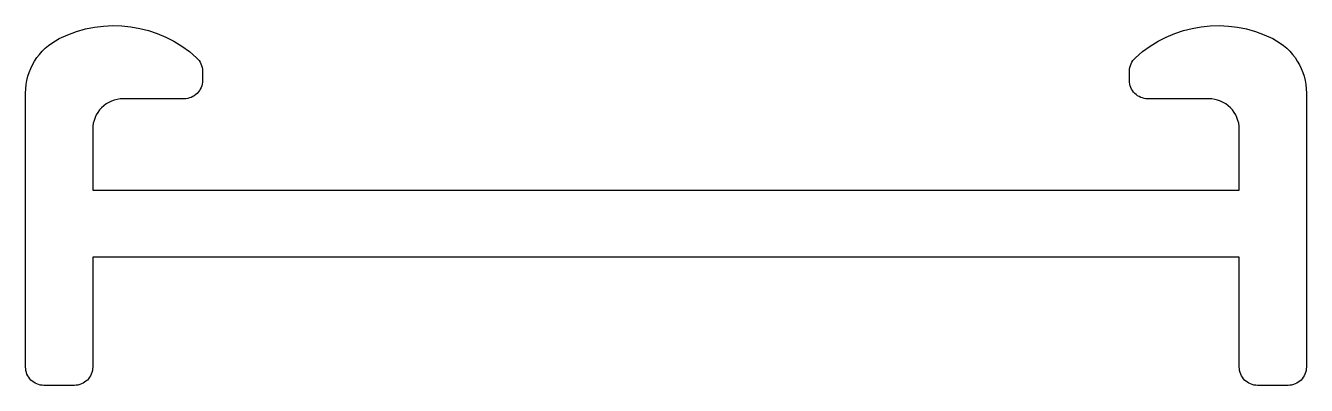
# Model space of a CAD drawing. Extents: x 171 to 192, y 236.6 to 242.5.
import ezdxf

# ---------------------------------------------------------------- set-up
doc = ezdxf.new("R2010")
doc.units = 0
doc.layers.get('0').update_dxf_attribs({"linetype": 'CONTINUOUS'})

msp = doc.modelspace()

# ---------------------------------------------------------------- linework, layer by layer
at = {"linetype": 'CONTINUOUS'}
msp.add_lwpolyline([(171.307, 236.6, -0.414214), (171.007, 236.9), (171.007, 241.393, -0.283237), (171.557, 242.286, -0.312002), (173.81, 241.973, -0.209966), (173.907, 241.752), (173.907, 241.6, -0.414214), (173.607, 241.3), (172.607, 241.3, 0.414214), (172.107, 240.8), (172.107, 239.8), (190.907, 239.8), (190.907, 240.8, 0.414214), (190.407, 241.3), (189.407, 241.3, -0.414214), (189.107, 241.6), (189.107, 241.752, -0.209966), (189.204, 241.973, -0.312002), (191.457, 242.286, -0.283237), (192.007, 241.393), (192.007, 236.9, -0.414214), (191.707, 236.6), (191.207, 236.6, -0.414214), (190.907, 236.9), (190.907, 238.7), (172.107, 238.7), (172.107, 236.9, -0.414214), (171.807, 236.6)], format="xyb", close=True, dxfattribs=at)

doc.saveas('drawing.dxf')
